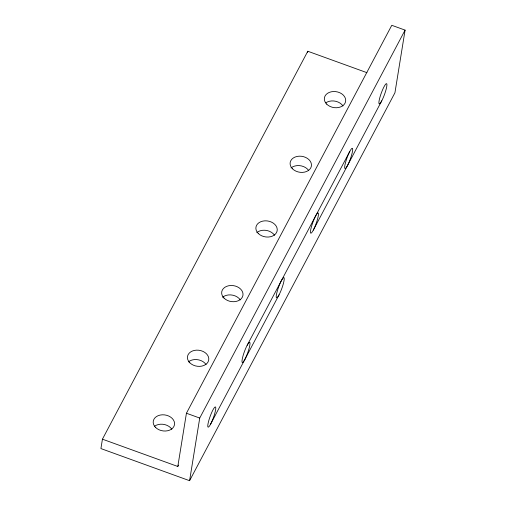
<?xml version="1.0" encoding="UTF-8"?>
<svg xmlns="http://www.w3.org/2000/svg" width="506" height="506" viewBox="0 0 506 506"><rect width="100%" height="100%" fill="white"/><g stroke="black" fill="none" stroke-linecap="round" stroke-linejoin="round"><path stroke-width="0.76" d="M102.433 439.176L100.915 448.575L189.586 480.7L394.939 92.762L405.085 30.12L391.783 25.3L186.429 413.238L177.808 466.481L102.433 439.176L307.793 51.245L366.907 72.662M189.586 480.7L199.731 418.051L405.085 30.12M307.559 52.687L307.793 51.245M177.808 466.481L178.542 465.09M247.137 345.345L349.817 151.376M210.629 424.098A10.752 1.752 -70.1 0 0 215.676 407.222A10.752 1.752 -70.1 0 0 209.01 419.822A10.752 1.752 -70.1 0 0 210.629 424.098L279.084 294.783A10.752 1.752 -70.1 0 0 284.125 277.914A10.752 1.752 -70.1 0 0 277.459 290.514A10.752 1.752 -70.1 0 0 279.084 294.783M313.309 230.129A10.752 1.752 -70.1 0 0 318.356 213.26A10.752 1.752 -70.1 0 0 311.683 225.859A10.752 1.752 -70.1 0 0 313.309 230.129L381.758 100.82A10.752 1.752 -70.1 0 0 386.805 83.945A10.752 1.752 -70.1 0 0 380.139 96.545A10.752 1.752 -70.1 0 0 381.758 100.82M186.429 413.238L199.731 418.051M154.621 426.185A10.752 8.039 9.2 0 1 171.838 429.227M188.377 361.898A10.752 8.039 9.2 0 1 206.062 364.573M222.602 297.237A10.752 8.039 9.2 0 1 240.287 299.913M256.827 232.583A10.752 8.039 9.2 0 1 274.511 235.258M291.058 167.929A10.752 8.039 9.2 0 1 308.742 170.604M325.75 102.908A10.752 8.039 9.2 0 1 342.967 105.95M244.853 359.443A10.752 1.752 -70.1 0 0 249.901 342.568A10.752 1.752 -70.1 0 0 243.234 355.168A10.752 1.752 -70.1 0 0 244.853 359.443M347.533 165.475A10.752 1.752 -70.1 0 0 352.581 148.6A10.752 1.752 -70.1 0 0 345.908 161.199A10.752 1.752 -70.1 0 0 347.533 165.475M155.563 427.406A10.752 8.039 9.2 0 0 173.862 426.526A10.752 8.039 9.2 0 0 162.23 414.806A10.752 8.039 9.2 0 0 155.563 427.406M189.788 362.751A10.752 8.039 9.2 0 0 208.086 361.872A10.752 8.039 9.2 0 0 196.454 350.152A10.752 8.039 9.2 0 0 189.788 362.751M224.013 298.091A10.752 8.039 9.2 0 0 242.311 297.218A10.752 8.039 9.2 0 0 230.685 285.498A10.752 8.039 9.2 0 0 224.013 298.091M258.237 233.437A10.752 8.039 9.2 0 0 276.535 232.558A10.752 8.039 9.2 0 0 264.91 220.837A10.752 8.039 9.2 0 0 258.237 233.437M292.468 168.783A10.752 8.039 9.2 0 0 310.76 167.903A10.752 8.039 9.2 0 0 299.135 156.183A10.752 8.039 9.2 0 0 292.468 168.783M326.693 104.128A10.752 8.039 9.2 0 0 344.991 103.249A10.752 8.039 9.2 0 0 333.359 91.529A10.752 8.039 9.2 0 0 326.693 104.128"/></g></svg>
